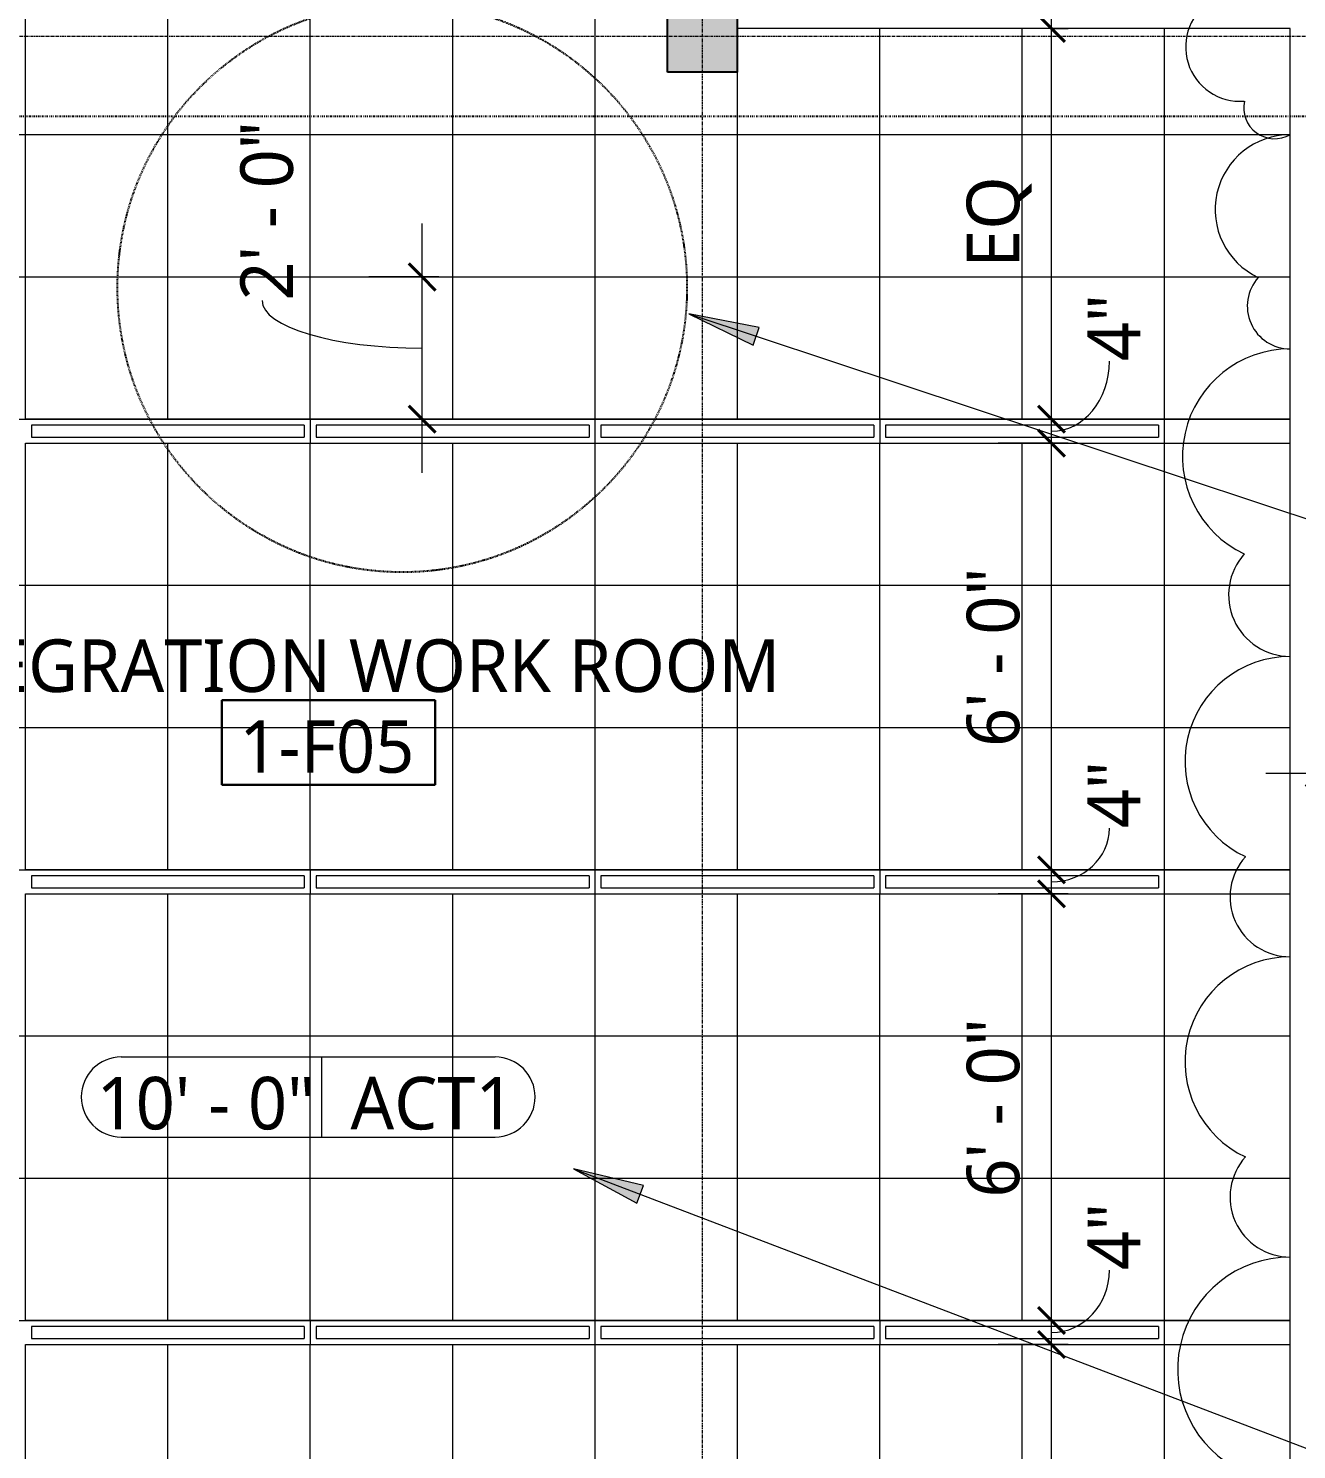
# Model space of a CAD drawing. Header units: inches. Extents: x -265 to 1586, y -1320 to 675.
# Drawn here: x 746.3 to 960.1, y -462.8 to -223.1 of the extents above; entities that cross this region are included whole.
import ezdxf

# ---------------------------------------------------------------- set-up
doc = ezdxf.new("R2010")
doc.units = ezdxf.units.IN
doc.header["$MEASUREMENT"] = 0
for name, pattern in [('Dash dot', [0.625, 0.25, -0.1875, 0, -0.1875]), ('Grid Line', [0.875, 0.5, -0.125, 0.125, -0.125]), ('Hidden 1_8_', [0.1875, 0.125, -0.0625])]:
    doc.linetypes.add(name, pattern=pattern)
for name, color, linetype, lineweight in [('A-ANNO-DIMS', 211, 'Continuous', 9), ('A-ANNO-DIMS-96', 211, 'Continuous', 9), ('A-ANNO-SYMB', 150, 'Continuous', 9), ('A-AREA-IDEN', 2, 'Continuous', 30), ('A-CLNG-IDEN', 151, 'Continuous', 15), ('A-DETL', 90, 'Continuous', 9), ('A-DETL-MBND', 5, 'Continuous', 15), ('E-LITE-EQPM', 33, 'Continuous', 15), ('G-ANNO-REVC', 71, 'Continuous', 15), ('G-ANNO-TEXT', 231, 'Continuous', 9), ('I-WALL', 2, 'Continuous', 15), ('S-COLS', 52, 'Continuous', 15), ('S-GRID', 1, 'Continuous', 9)]:
    doc.layers.add(name, color=color, linetype=linetype, lineweight=lineweight)
doc.styles.add('Trebuchet MS_2', font='trebuc.ttf', dxfattribs={"height": 8.861538})
doc.styles.add('Trebuchet MS_B', font='trebucbd.ttf', dxfattribs={"height": 8.861538})
doc.dimstyles.new('Linear_-_3_32__Trebuchet_MS-1_16__Tolerance', dxfattribs={"dimscale": 12, "dimtxt": 9, "dimasz": 0.375, "dimexe": 0.75, "dimexo": 0.5, "dimgap": 0.25, "dimtad": 1, "dimdec": 3, "dimrnd": 0.125, "dimzin": 3, "dimdsep": 46, "dimlunit": 4, "dimtxsty": 'Trebuchet MS_2', "dimblk1": 'OBLIQUE', "dimblk2": 'OBLIQUE', "dimsah": 1, "dimcen": 0.09, "dimdle": 0.75, "dimadec": 0, "dimazin": 0, "dimtfac": 1, "dimtdec": 4, "dimtix": 1, "dimtmove": 1, "dimatfit": 3, "dimfxl": 1, "dimtvp": 1, "dimfrac": 2, "dimtolj": 1, "dimtzin": 0, "dimarcsym": 2})
doc.dimstyles.new('Linear_-_3_32__Trebuchet_MS-1_16__Tolerance_1', dxfattribs={"dimscale": 12, "dimtxt": 9, "dimasz": 0.375, "dimexe": 0.75, "dimexo": 0.5, "dimgap": 0.25, "dimtad": 1, "dimdec": 3, "dimrnd": 0.125, "dimzin": 3, "dimdsep": 46, "dimlunit": 4, "dimtxsty": 'Trebuchet MS_2', "dimblk1": 'OBLIQUE', "dimblk2": 'OBLIQUE', "dimsah": 1, "dimcen": 0.09, "dimdle": 0.75, "dimadec": 0, "dimazin": 0, "dimtfac": 1, "dimtdec": 4, "dimtix": 1, "dimtmove": 0, "dimatfit": 3, "dimfxl": 1, "dimtvp": 1, "dimfrac": 2, "dimtolj": 1, "dimtzin": 0, "dimarcsym": 2})

# ---------------------------------------------------------------- blocks, each defined once
blk = doc.blocks.new('STRC_Concrete-Rectangular-Column - 11 3_4 x 12 1_4-892439-LEVEL 1')
at = {"layer": 'S-COLS'}
blk.add_hatch(color=8, dxfattribs=at).paths.add_polyline_path([(2.97, -6.12), (5.87, -6.12), (5.87, 6.12), (-5.88, 6.12), (-5.88, -6.12)], flags=0)
at = {"layer": 'S-COLS', "color": 55, "lineweight": 25}
for p, q in [((-5.88, 6.12), (5.87, 6.12)), ((-5.88, -6.12), (-5.88, 6.12)), ((5.87, 6.12), (5.87, -6.12)), ((5.87, -6.12), (-5.88, -6.12))]:
    blk.add_line(p, q, dxfattribs=at)
blk = doc.blocks.new('Light_L3_office wall slot - L3A-1551190-LEVEL 1')
at = {"layer": 'A-DETL-MBND', "lineweight": 9}
for p, q in [((-121.1, 1.78), (121.52, 1.78)), ((120.36, -6.47), (-122.25, -6.47))]:
    blk.add_line(p, q, dxfattribs=at)
blk = doc.blocks.new('Room Tag_SA - Room Tag-7648-LEVEL 1')
at = {"layer": 'A-AREA-IDEN'}
for p, q in [((-0.1875, -0.0898), (-0.1875, -0.2383)), ((-0.1875, -0.0898), (0.1875, -0.0898)), ((0.1875, -0.0898), (0.1875, -0.2383)), ((-0.1875, -0.2383), (0.1875, -0.2383))]:
    blk.add_line(p, q, dxfattribs=at)
blk = doc.blocks.new('Ceiling Tag_SA - Ceiling Tag - Boxed-7651-LEVEL 1')
at = {"layer": 'A-CLNG-IDEN'}
for p, q in [((-0.3516, 0.0742), (0.3047, 0.0742)), ((0, 0.0742), (0, -0.0666)), ((-0.3516, -0.0666), (0.3047, -0.0666))]:
    blk.add_line(p, q, dxfattribs=at)
for centre, start, end in [((-0.3516, 0.0038), 90, 270), ((0.3047, 0.0038), 270, 90)]:
    blk.add_arc(centre, 0.0704, start, end, dxfattribs=at)
blk = doc.blocks.new('DIMBLOCK4-LEVEL 1')
at = {"layer": 'A-ANNO-DIMS-96', "lineweight": 40}
for p, q in [((918.78, -445.06), (916.53, -442.81)), ((918.78, -445.06), (921.03, -447.31)), ((918.78, -517.06), (916.53, -514.81)), ((918.78, -517.06), (921.03, -519.31))]:
    blk.add_line(p, q, dxfattribs=at)
at = {"layer": 'A-ANNO-DIMS-96'}
for p, q in [((921.59, -445.06), (909.78, -445.06)), ((918.78, -517.06), (918.78, -445.06)), ((918.78, -445.06), (921.59, -445.06)), ((921.59, -517.06), (909.78, -517.06)), ((918.78, -517.06), (921.59, -517.06))]:
    blk.add_line(p, q, dxfattribs=at)
at = {"layer": 'A-ANNO-DIMS-96', "color": 0, "insert": (904.47, -496.31), "char_height": 8.862, "width": 36.6102, "attachment_point": 1, "rotation": 90, "line_spacing_factor": 1.032839, "style": 'Trebuchet MS_2'}
blk.add_mtext('6\' - 0"', dxfattribs=at)
blk = doc.blocks.new('_Oblique')
at = {"color": 0, "linetype": 'ByBlock', "lineweight": -2}
blk.add_line((-0.5, -0.5), (0.5, 0.5), dxfattribs=at)
blk = doc.blocks.new('DIMBLOCK5-LEVEL 1')
at = {"layer": 'A-ANNO-DIMS-96', "lineweight": 40}
for p, q in [((918.78, -441.06), (916.53, -438.81)), ((918.78, -445.06), (916.53, -442.81)), ((918.78, -441.06), (921.03, -443.31)), ((918.78, -445.06), (921.03, -447.31))]:
    blk.add_line(p, q, dxfattribs=at)
at = {"layer": 'A-ANNO-DIMS-96'}
for p, q in [((921.59, -441.06), (909.78, -441.06)), ((918.78, -445.06), (918.78, -441.06)), ((918.78, -441.06), (921.59, -441.06)), ((921.59, -445.06), (909.78, -445.06)), ((918.78, -445.06), (921.59, -445.06))]:
    blk.add_line(p, q, dxfattribs=at)
blk.add_ellipse((918.78, -432.55), major_axis=(0, 10.51), ratio=0.927721, start_param=3.141593, end_param=4.712389, dxfattribs=at)
at = {"layer": 'A-ANNO-DIMS-96', "color": 0, "insert": (924.85, -432.55), "char_height": 8.862, "width": 12.4475, "attachment_point": 1, "rotation": 90, "line_spacing_factor": 1.032839, "style": 'Trebuchet MS_2'}
blk.add_mtext('4"', dxfattribs=at)
blk = doc.blocks.new('DIMBLOCK6-LEVEL 1')
at = {"layer": 'A-ANNO-DIMS-96'}
for p, q in [((921.59, -369.06), (909.78, -369.06)), ((918.78, -441.06), (918.78, -369.06)), ((918.78, -369.06), (921.59, -369.06)), ((921.59, -441.06), (909.78, -441.06)), ((918.78, -441.06), (921.59, -441.06))]:
    blk.add_line(p, q, dxfattribs=at)
at = {"layer": 'A-ANNO-DIMS-96', "lineweight": 40}
for p, q in [((918.78, -369.06), (916.53, -366.81)), ((918.78, -369.06), (921.03, -371.31)), ((918.78, -441.06), (916.53, -438.81)), ((918.78, -441.06), (921.03, -443.31))]:
    blk.add_line(p, q, dxfattribs=at)
at = {"layer": 'A-ANNO-DIMS-96', "color": 0, "insert": (904.47, -420.31), "char_height": 8.862, "width": 36.6102, "attachment_point": 1, "rotation": 90, "line_spacing_factor": 1.032839, "style": 'Trebuchet MS_2'}
blk.add_mtext('6\' - 0"', dxfattribs=at)
blk = doc.blocks.new('DIMBLOCK7-LEVEL 1')
at = {"layer": 'A-ANNO-DIMS-96', "lineweight": 40}
for p, q in [((918.78, -365.06), (916.53, -362.81)), ((918.78, -365.06), (921.03, -367.31)), ((918.78, -369.06), (916.53, -366.81)), ((918.78, -369.06), (921.03, -371.31))]:
    blk.add_line(p, q, dxfattribs=at)
at = {"layer": 'A-ANNO-DIMS-96'}
for p, q in [((921.59, -365.06), (909.78, -365.06)), ((918.78, -369.06), (918.78, -365.06)), ((918.78, -365.06), (921.59, -365.06)), ((921.59, -369.06), (909.78, -369.06)), ((918.78, -369.06), (921.59, -369.06))]:
    blk.add_line(p, q, dxfattribs=at)
blk.add_ellipse((918.78, -358.02), major_axis=(9.75, 0), ratio=0.927084, start_param=4.712389, end_param=6.283185, dxfattribs=at)
at = {"layer": 'A-ANNO-DIMS-96', "color": 0, "insert": (924.85, -358.02), "char_height": 8.862, "width": 12.4475, "attachment_point": 1, "rotation": 90, "line_spacing_factor": 1.032839, "style": 'Trebuchet MS_2'}
blk.add_mtext('4"', dxfattribs=at)
blk = doc.blocks.new('DIMBLOCK8-LEVEL 1')
at = {"layer": 'A-ANNO-DIMS-96', "lineweight": 40}
for p, q in [((918.78, -293.06), (916.53, -290.81)), ((918.78, -293.06), (921.03, -295.31)), ((918.78, -365.06), (916.53, -362.81)), ((918.78, -365.06), (921.03, -367.31))]:
    blk.add_line(p, q, dxfattribs=at)
at = {"layer": 'A-ANNO-DIMS-96'}
for p, q in [((921.59, -293.06), (909.78, -293.06)), ((918.78, -365.06), (918.78, -293.06)), ((918.78, -293.06), (921.59, -293.06)), ((921.59, -365.06), (909.78, -365.06)), ((918.78, -365.06), (921.59, -365.06))]:
    blk.add_line(p, q, dxfattribs=at)
at = {"layer": 'A-ANNO-DIMS-96', "color": 0, "insert": (904.47, -344.31), "char_height": 8.862, "width": 36.6102, "attachment_point": 1, "rotation": 90, "line_spacing_factor": 1.032839, "style": 'Trebuchet MS_2'}
blk.add_mtext('6\' - 0"', dxfattribs=at)
blk = doc.blocks.new('DIMBLOCK9-LEVEL 1')
at = {"layer": 'A-ANNO-DIMS-96', "lineweight": 40}
for p, q in [((918.78, -289.06), (916.53, -286.81)), ((918.78, -289.06), (921.03, -291.31)), ((918.78, -293.06), (916.53, -290.81)), ((918.78, -293.06), (921.03, -295.31))]:
    blk.add_line(p, q, dxfattribs=at)
at = {"layer": 'A-ANNO-DIMS-96'}
for p, q in [((921.59, -289.06), (909.78, -289.06)), ((918.78, -293.06), (918.78, -289.06)), ((918.78, -289.06), (921.59, -289.06)), ((921.59, -293.06), (909.78, -293.06)), ((918.78, -293.06), (921.59, -293.06))]:
    blk.add_line(p, q, dxfattribs=at)
blk.add_ellipse((918.78, -279.27), major_axis=(0, 11.79), ratio=0.827402, start_param=3.141593, end_param=4.712389, dxfattribs=at)
at = {"layer": 'A-ANNO-DIMS-96', "color": 0, "insert": (924.85, -279.27), "char_height": 8.862, "width": 12.4475, "attachment_point": 1, "rotation": 90, "line_spacing_factor": 1.032839, "style": 'Trebuchet MS_2'}
blk.add_mtext('4"', dxfattribs=at)
blk = doc.blocks.new('DIMBLOCK10-LEVEL 1')
at = {"layer": 'A-ANNO-DIMS-96'}
for p, q in [((918.78, -289.06), (918.78, -214.17)), ((921.59, -223.17), (909.78, -223.17)), ((918.78, -223.17), (921.59, -223.17)), ((921.59, -289.06), (909.78, -289.06)), ((918.78, -289.06), (921.59, -289.06))]:
    blk.add_line(p, q, dxfattribs=at)
at = {"layer": 'A-ANNO-DIMS-96', "lineweight": 40}
for p, q in [((918.78, -223.17), (916.53, -220.92)), ((918.78, -223.17), (921.03, -225.42)), ((918.78, -289.06), (916.53, -286.81)), ((918.78, -289.06), (921.03, -291.31))]:
    blk.add_line(p, q, dxfattribs=at)
at = {"layer": 'A-ANNO-DIMS-96', "color": 0, "insert": (904.47, -263.51), "char_height": 8.862, "width": 17.7559, "attachment_point": 1, "rotation": 90, "line_spacing_factor": 1.032839, "style": 'Trebuchet MS_2'}
blk.add_mtext('EQ', dxfattribs=at)
blk = doc.blocks.new('DIMBLOCK12-LEVEL 1')
at = {"layer": 'A-ANNO-DIMS-96'}
for p, q in [((812.67, -298.06), (812.67, -256.06)), ((815.49, -265.06), (803.67, -265.06)), ((812.67, -265.06), (815.49, -265.06)), ((815.49, -289.06), (803.67, -289.06)), ((812.67, -289.06), (815.49, -289.06))]:
    blk.add_line(p, q, dxfattribs=at)
at = {"layer": 'A-ANNO-DIMS-96', "lineweight": 40}
for p, q in [((812.67, -265.06), (810.42, -262.81)), ((812.67, -265.06), (814.92, -267.31)), ((812.67, -289.06), (810.42, -286.81)), ((812.67, -289.06), (814.92, -291.31))]:
    blk.add_line(p, q, dxfattribs=at)
at = {"layer": 'A-ANNO-DIMS-96'}
blk.add_ellipse((812.67, -269.03), major_axis=(26.98, 0), ratio=0.297558, start_param=3.141593, end_param=4.712389, dxfattribs=at)
at = {"layer": 'A-ANNO-DIMS-96', "color": 0, "insert": (782.02, -269.03), "char_height": 8.862, "width": 36.6102, "attachment_point": 1, "rotation": 90, "line_spacing_factor": 1.032839, "style": 'Trebuchet MS_2'}
blk.add_mtext('2\' - 0"', dxfattribs=at)
blk = doc.blocks.new('Family - ___-1615981-LEVEL 1')
at = {"layer": 'G-ANNO-REVC'}
for centre, radius, start, end in [((950.54, -226.26), 9.17, 119.7313, 274.5226), ((956.39, -236.51), 5.24, 167.921, 299.7313), ((958.99, -253.7), 12.64, 90, 244.7912), ((958.99, -269.96), 7.23, 138.1897, 270), ((958.99, -295.34), 18.16, 90, 244.7912), ((958.99, -318.68), 10.37, 138.1897, 270), ((958.99, -346.78), 17.72, 90, 244.7912), ((958.99, -369.57), 10.13, 138.1897, 270), ((958.99, -397.42), 17.72, 90, 244.7912), ((958.99, -420.2), 10.13, 138.1897, 270), ((958.99, -449.3), 18.97, 90, 244.7912)]:
    blk.add_arc(centre, radius, start, end, dxfattribs=at)
blk = doc.blocks.new('DIMBLOCK15-LEVEL 1')
at = {"layer": 'A-ANNO-DIMS-96'}
for p, q in [((963.87, -351.56), (963.87, -339.74)), ((1006.91, -351.56), (1006.91, -339.74)), ((954.87, -348.74), (1006.91, -348.74)), ((963.87, -348.74), (963.87, -351.56)), ((1006.91, -348.74), (1006.91, -351.56))]:
    blk.add_line(p, q, dxfattribs=at)
at = {"layer": 'A-ANNO-DIMS-96', "lineweight": 40}
for p, q in [((963.87, -348.74), (966.12, -346.49)), ((1006.91, -348.74), (1009.16, -346.49)), ((963.87, -348.74), (961.62, -350.99)), ((1006.91, -348.74), (1004.66, -350.99))]:
    blk.add_line(p, q, dxfattribs=at)
at = {"layer": 'A-ANNO-DIMS-96', "color": 0, "insert": (977.99, -334.44), "char_height": 8.862, "width": 17.7559, "attachment_point": 1, "line_spacing_factor": 1.032839, "style": 'Trebuchet MS_2'}
blk.add_mtext('EQ', dxfattribs=at)

msp = doc.modelspace()

# ---------------------------------------------------------------- hatches: boundary and pattern name
at = {"layer": 'A-DETL-MBND', "lineweight": 9}
h = msp.add_hatch(dxfattribs=at)
h.set_pattern_fill('FP_4', color=256, style=0, pattern_type=2)
h.set_pattern_definition([(90, (817.795, -385.06), (24, -1e-15), []), (0, (817.795, -385.06), (0, -24), [])])
h.paths.add_polyline_path([(958.9928, -289.059), (958.9928, -223.1715), (865.795, -223.1715), (865.7921, -230.5465), (854.045, -230.5465), (854.045, -196.2617), (613.795, -230.0266), (613.795, -289.059), (937.795, -289.059)], flags=0)
h = msp.add_hatch(dxfattribs=at)
h.set_pattern_fill('FP_7', color=256, style=0, pattern_type=2)
h.set_pattern_definition([(0, (793.795, -341.06), (0, -24), []), (270, (793.795, -341.06), (-24, -1e-15), [])])
h.paths.add_polyline_path([(697.795, -365.059), (958.9928, -365.059), (958.9928, -293.059), (613.795, -293.059), (613.795, -365.059), (621.795, -365.059), (621.795, -357.059), (629.795, -357.059), (629.795, -365.059), (666.9114, -365.059)], flags=0)
h = msp.add_hatch(dxfattribs=at)
h.set_pattern_fill('FP_8', color=256, style=0, pattern_type=2)
h.set_pattern_definition([(0, (793.795, -417.06), (0, -24), []), (270, (793.795, -417.06), (-24, -1e-15), [])])
h.paths.add_polyline_path([(613.795, -441.059), (621.795, -441.059), (621.795, -369.059), (613.795, -369.059), (613.795, -394.6785)], flags=0)
h.paths.add_polyline_path([(629.795, -441.059), (958.9928, -441.059), (958.9928, -369.059), (629.795, -369.059), (629.795, -394.6785)], flags=0)
h = msp.add_hatch(dxfattribs=at)
h.set_pattern_fill('FP_9', color=256, style=0, pattern_type=2)
h.set_pattern_definition([(0, (793.795, -493.06), (0, -24), []), (270, (793.795, -493.06), (-24, -1e-15), [])])
h.paths.add_polyline_path([(613.795, -517.059), (958.9928, -517.059), (958.9928, -445.059), (629.795, -445.059), (629.795, -453.059), (621.795, -453.059), (621.795, -445.059), (613.795, -445.059), (613.795, -459.9765)], flags=0)
at = {"layer": 'G-ANNO-TEXT', "lineweight": 15}
for points in [[(857.5988, -271.2866), (868.4896, -276.5673), (869.4852, -273.5686)], [(838.1882, -415.4851), (848.8382, -421.2359), (849.9638, -418.2835)]]:
    msp.add_hatch(color=7, dxfattribs=at).paths.add_polyline_path(points, flags=0)

# ---------------------------------------------------------------- linework, layer by layer
at = {"layer": 'A-ANNO-SYMB', "linetype": 'Dash dot', "lineweight": 25}
msp.add_line((671.0333, -237.9105), (969.5669, -237.9105), dxfattribs=at)
at = {"layer": 'A-DETL', "lineweight": 15}
for p, q in [((793.795, -289.059), (745.795, -289.059)), ((793.795, -289.059), (793.795, -293.059)), ((841.795, -289.059), (793.795, -289.059)), ((841.795, -289.059), (841.795, -293.059)), ((889.795, -289.059), (841.795, -289.059)), ((889.795, -289.059), (889.795, -293.059)), ((937.795, -289.059), (889.795, -289.059)), ((937.795, -293.059), (937.795, -289.059)), ((745.795, -293.059), (793.795, -293.059)), ((793.795, -293.059), (841.795, -293.059)), ((841.795, -293.059), (889.795, -293.059)), ((889.795, -293.059), (937.795, -293.059)), ((793.795, -365.059), (745.795, -365.059)), ((793.795, -365.059), (793.795, -369.059)), ((841.795, -365.059), (793.795, -365.059)), ((841.795, -365.059), (841.795, -369.059)), ((889.795, -365.059), (841.795, -365.059)), ((889.795, -365.059), (889.795, -369.059)), ((937.795, -365.059), (889.795, -365.059)), ((937.795, -369.059), (937.795, -365.059)), ((745.795, -369.059), (793.795, -369.059)), ((793.795, -369.059), (841.795, -369.059)), ((841.795, -369.059), (889.795, -369.059)), ((889.795, -369.059), (937.795, -369.059)), ((793.795, -441.059), (745.795, -441.059)), ((793.795, -441.059), (793.795, -445.059)), ((841.795, -441.059), (793.795, -441.059)), ((841.795, -441.059), (841.795, -445.059)), ((889.795, -441.059), (841.795, -441.059)), ((889.795, -441.059), (889.795, -445.059)), ((937.795, -441.059), (889.795, -441.059)), ((937.795, -445.059), (937.795, -441.059)), ((745.795, -445.059), (793.795, -445.059)), ((793.795, -445.059), (841.795, -445.059)), ((841.795, -445.059), (889.795, -445.059)), ((889.795, -445.059), (937.795, -445.059))]:
    msp.add_line(p, q, dxfattribs=at)
at = {"layer": 'A-DETL'}
for p, q in [((792.795, -290.059), (746.795, -290.059)), ((746.795, -290.059), (746.795, -292.059)), ((746.795, -292.059), (792.795, -292.059)), ((792.795, -290.059), (792.795, -292.059)), ((840.795, -290.059), (794.795, -290.059)), ((794.795, -290.059), (794.795, -292.059)), ((794.795, -292.059), (840.795, -292.059)), ((840.795, -290.059), (840.795, -292.059)), ((888.795, -290.059), (842.795, -290.059)), ((842.795, -290.059), (842.795, -292.059)), ((842.795, -292.059), (888.795, -292.059)), ((888.795, -290.059), (888.795, -292.059)), ((936.795, -290.059), (890.795, -290.059)), ((890.795, -290.059), (890.795, -292.059)), ((890.795, -292.059), (936.795, -292.059)), ((936.795, -290.059), (936.795, -292.059)), ((792.795, -366.059), (746.795, -366.059)), ((746.795, -366.059), (746.795, -368.059)), ((792.795, -366.059), (792.795, -368.059)), ((840.795, -366.059), (794.795, -366.059)), ((794.795, -366.059), (794.795, -368.059)), ((840.795, -366.059), (840.795, -368.059)), ((888.795, -366.059), (842.795, -366.059)), ((842.795, -366.059), (842.795, -368.059)), ((888.795, -366.059), (888.795, -368.059)), ((936.795, -366.059), (890.795, -366.059)), ((890.795, -366.059), (890.795, -368.059)), ((936.795, -366.059), (936.795, -368.059)), ((746.795, -368.059), (792.795, -368.059)), ((794.795, -368.059), (840.795, -368.059)), ((842.795, -368.059), (888.795, -368.059)), ((890.795, -368.059), (936.795, -368.059)), ((792.795, -442.059), (746.795, -442.059)), ((746.795, -442.059), (746.795, -444.059)), ((792.795, -442.059), (792.795, -444.059)), ((840.795, -442.059), (794.795, -442.059)), ((794.795, -442.059), (794.795, -444.059)), ((840.795, -442.059), (840.795, -444.059)), ((888.795, -442.059), (842.795, -442.059)), ((842.795, -442.059), (842.795, -444.059)), ((888.795, -442.059), (888.795, -444.059)), ((936.795, -442.059), (890.795, -442.059)), ((890.795, -442.059), (890.795, -444.059)), ((936.795, -442.059), (936.795, -444.059)), ((746.795, -444.059), (792.795, -444.059)), ((794.795, -444.059), (840.795, -444.059)), ((842.795, -444.059), (888.795, -444.059)), ((890.795, -444.059), (936.795, -444.059))]:
    msp.add_line(p, q, dxfattribs=at)
at = {"layer": 'A-DETL', "linetype": 'Hidden 1_8_', "lineweight": 25}
msp.add_circle((809.3092, -266.8468), 48, dxfattribs=at)
at = {"layer": 'A-DETL-MBND', "lineweight": 9}
for p, q in [((958.9928, -289.059), (937.795, -289.059)), ((937.795, -293.059), (958.9928, -293.059)), ((958.9928, -365.059), (937.795, -365.059)), ((937.795, -369.059), (958.9928, -369.059)), ((958.9928, -441.059), (937.795, -441.059)), ((937.795, -445.059), (958.9928, -445.059))]:
    msp.add_line(p, q, dxfattribs=at)
at = {"layer": 'G-ANNO-TEXT', "color": 7, "lineweight": 15}
for p, q in [((857.5988, -271.2866), (868.4896, -276.5673)), ((869.4852, -273.5686), (857.5988, -271.2866)), ((857.5988, -271.2866), (1085.9185, -347.0946)), ((868.4896, -276.5673), (869.4852, -273.5686)), ((838.1882, -415.4851), (848.8382, -421.2359)), ((849.9638, -418.2835), (838.1882, -415.4851)), ((838.1882, -415.4851), (1099.4635, -515.0913)), ((848.8382, -421.2359), (849.9638, -418.2835))]:
    msp.add_line(p, q, dxfattribs=at)
at = {"layer": 'I-WALL'}
for p, q in [((958.9928, -223.1715), (865.795, -223.1715)), ((958.9928, -586.9465), (958.9928, -223.1715))]:
    msp.add_line(p, q, dxfattribs=at)
at = {"layer": 'S-GRID', "linetype": 'Grid Line'}
for p, q in [((859.92, -1320.0838), (859.92, 575.1823)), ((-229.0036, -224.4215), (1485.6897, -224.4215))]:
    msp.add_line(p, q, dxfattribs=at)

# ---------------------------------------------------------------- block references
at = {"layer": 'A-AREA-IDEN', "xscale": 95.99999999999994, "yscale": 95.99999999999994, "zscale": 95.99999999999994}
msp.add_blockref('Room Tag_SA - Room Tag-7648-LEVEL 1', (796.8777, -327.803), dxfattribs=at)
at = {"layer": 'A-CLNG-IDEN', "xscale": 95.99999999999994, "yscale": 95.99999999999994, "zscale": 95.99999999999994}
msp.add_blockref('Ceiling Tag_SA - Ceiling Tag - Boxed-7651-LEVEL 1', (795.7027, -403.7072), dxfattribs=at)
at = {"layer": 'E-LITE-EQPM', "lineweight": 9, "rotation": 188.0000000000001}
msp.add_blockref('Light_L3_office wall slot - L3A-1551190-LEVEL 1', (733.8797, -211.2222), dxfattribs=at)
at = {"layer": 'G-ANNO-REVC'}
msp.add_blockref('Family - ___-1615981-LEVEL 1', (0, 0), dxfattribs=at)
at = {"layer": 'S-COLS', "color": 8}
msp.add_blockref('STRC_Concrete-Rectangular-Column - 11 3_4 x 12 1_4-892439-LEVEL 1', (859.92, -224.4215), dxfattribs=at)

# ---------------------------------------------------------------- texts
at = {"layer": 'A-AREA-IDEN', "lineweight": 9, "attachment_point": 2, "line_spacing_factor": 1.032839}
for s, insert, char_height, width, style in [('INTEGRATION WORK ROOM', (796.8884, -326.1787), 8.861538, 182.088, 'Trebuchet MS_B'), ('1-F05', (796.6024, -339.8022), 8.86154, 36.072, 'Trebuchet MS_2')]:
    msp.add_mtext(s, dxfattribs=dict(at, insert=insert, char_height=char_height, width=width, style=style))
at = {"layer": 'A-CLNG-IDEN', "lineweight": 9, "char_height": 8.86154, "line_spacing_factor": 1.032839, "style": 'Trebuchet MS_2'}
for s, insert, width, attachment_point in [('10\' - 0"', (794.6135, -399.9556), 44.388, 3), ('ACT1', (800.5769, -399.9556), 33.48, 1)]:
    msp.add_mtext(s, dxfattribs=dict(at, insert=insert, width=width, attachment_point=attachment_point))

# ---------------------------------------------------------------- dimensions: what is measured, and where the dimension line sits
at = {"layer": 'A-ANNO-DIMS'}
dim = msp.add_linear_dim(base=(918.7759, -223.1715), p1=(915.5939, -289.059), p2=(915.5939, -223.1715), angle=90, text='EQ', dimstyle='Linear_-_3_32__Trebuchet_MS-1_16__Tolerance_1', override={"dimpost": '<>', "dimfxl": 65.8875}, dxfattribs=at)
dim.commit()
dim.dimension.update_dxf_attribs({"geometry": 'DIMBLOCK10-LEVEL 1', "text_midpoint": (910.4232, -256.1153)})
for base, p1, p2, override, picture, middle in [((812.6705, -265.059), (809.4885, -289.059), (809.4885, -265.059), {"dimpost": '<>', "dimfxl": 24}, 'DIMBLOCK12-LEVEL 1', (787.9233, -250.7259)), ((918.7759, -289.059), (915.5939, -293.059), (915.5939, -289.059), {"dimpost": '<>', "dimfxl": 4}, 'DIMBLOCK9-LEVEL 1', (930.7611, -273.0483)), ((918.7759, -365.059), (915.5939, -369.059), (915.5939, -365.059), {"dimpost": '<>', "dimfxl": 4}, 'DIMBLOCK7-LEVEL 1', (930.7611, -351.7938)), ((918.7759, -441.059), (915.5939, -445.059), (915.5939, -441.059), {"dimpost": '<>', "dimfxl": 4}, 'DIMBLOCK5-LEVEL 1', (930.7611, -426.3229))]:
    dim = msp.add_linear_dim(base=base, p1=p1, p2=p2, angle=90, dimstyle='Linear_-_3_32__Trebuchet_MS-1_16__Tolerance', override=override, dxfattribs=at)
    dim.commit()
    dim.dimension.update_dxf_attribs({"geometry": picture, "text_midpoint": middle, "dimtype": 160, "text_rotation": 90})
for base, p1, p2, picture, middle in [((918.7759, -293.059), (915.5939, -365.059), (915.5939, -293.059), 'DIMBLOCK8-LEVEL 1', (911.2526, -329.059)), ((918.7759, -369.059), (915.5939, -441.059), (915.5939, -369.059), 'DIMBLOCK6-LEVEL 1', (911.2526, -405.059)), ((918.7759, -445.059), (915.5939, -517.059), (915.5939, -445.059), 'DIMBLOCK4-LEVEL 1', (911.2526, -481.059))]:
    dim = msp.add_linear_dim(base=base, p1=p1, p2=p2, angle=90, dimstyle='Linear_-_3_32__Trebuchet_MS-1_16__Tolerance_1', override={"dimpost": '<>', "dimfxl": 72}, dxfattribs=at)
    dim.commit()
    dim.dimension.update_dxf_attribs({"geometry": picture, "text_midpoint": middle})
dim = msp.add_linear_dim(base=(1006.9089, -348.7388), p1=(963.8678, -345.5568), p2=(1006.9089, -345.5568), text='EQ', dimstyle='Linear_-_3_32__Trebuchet_MS-1_16__Tolerance_1', override={"dimpost": '<>', "dimfxl": 43.041101}, dxfattribs=at)
dim.commit()
dim.dimension.update_dxf_attribs({"geometry": 'DIMBLOCK15-LEVEL 1', "text_midpoint": (985.3883, -340.386)})

doc.saveas('drawing.dxf')
